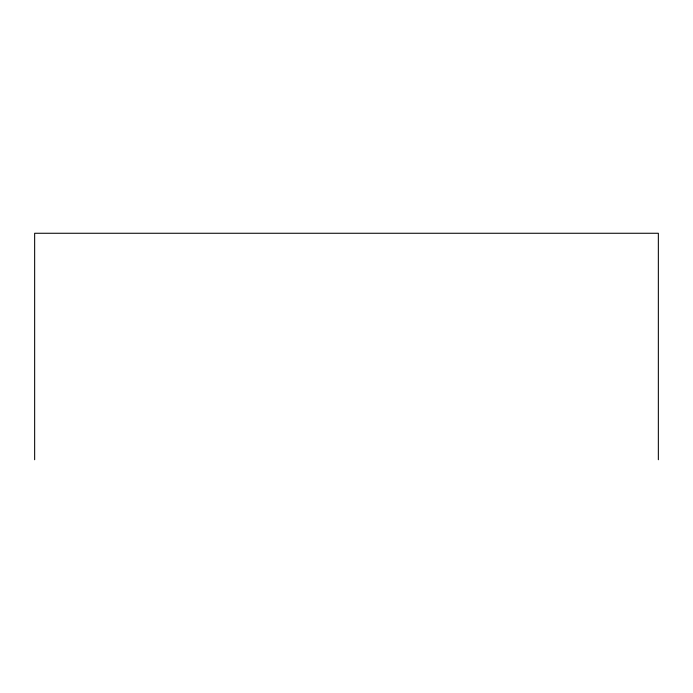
<?xml version="1.0" encoding="UTF-8"?>
<svg xmlns="http://www.w3.org/2000/svg" width="693" height="693" viewBox="0 0 693 693"><rect width="100%" height="100%" fill="white"/><g stroke="black" fill="none" stroke-linecap="round" stroke-linejoin="round"><path stroke-width="1.04" d="M658.35 459.736L658.35 233.264L34.65 233.264L34.65 459.736"/></g></svg>
